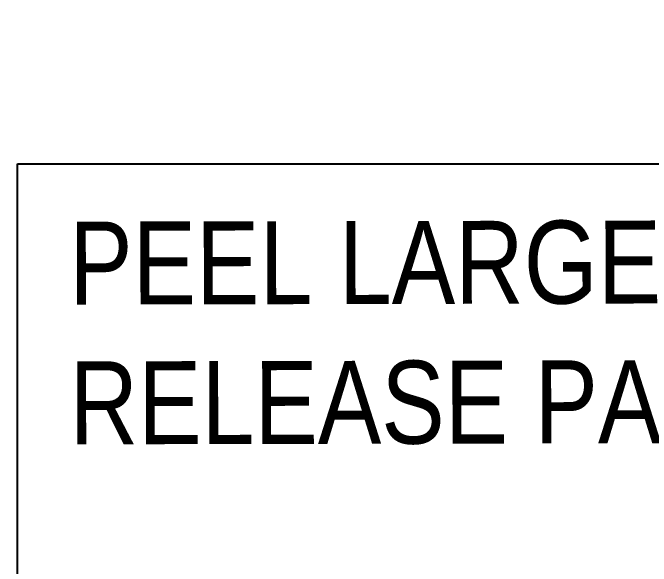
# Model space of a CAD drawing. Header units: inches. Extents: x -20.8 to 74.7, y -53.7 to 19.1.
# Drawn here: x -0.403 to 0.558, y 12.456 to 13.29 of the extents above; entities that cross this region are included whole.
import ezdxf

# ---------------------------------------------------------------- set-up
doc = ezdxf.new("R2010")
doc.units = ezdxf.units.IN
doc.header["$MEASUREMENT"] = 0
for name, color, linetype, lineweight in [('.ATI-TEXT', 7, 'Continuous', 0), ('G-ANNO-TTLB', 7, 'Continuous', 0), ('TYVEK', 7, 'Continuous', 0)]:
    doc.layers.add(name, color=color, linetype=linetype, lineweight=lineweight)

# ---------------------------------------------------------------- blocks, each defined once
blk = doc.blocks.new('Block_626')
at = {"layer": '.ATI-TEXT', "char_height": 0.2, "attachment_point": 7, "rotation": 0.1123}
for s, insert in [('\\C18;\\c0;\\FArial Narrow|b0|i0|c1;\\H0.125037;\\W0.999992;PEEL LARGEST STRIP OF', (-0.3181, 12.84805)), ('\\C18;\\c0;\\FArial Narrow|b0|i0|c1;\\H0.125037;\\W0.999992;RELEASE PAPER FIRST.', (-0.31769, 12.63744))]:
    blk.add_mtext(s, dxfattribs=dict(at, insert=insert))

msp = doc.modelspace()

# ---------------------------------------------------------------- hatches: boundary and pattern name
at = {"layer": 'G-ANNO-TTLB', "true_color": 0xb9529f, "transparency": 33554687}
h = msp.add_hatch(color=233, dxfattribs=at)
edge = h.paths.add_edge_path()
edge.add_spline(control_points=[(20.03424, -15.13455), (20.03424, -15.13455), (-20.6658, -15.13455), (-20.6658, -15.13455), (-20.6658, -15.13455), (-20.6658, 19.00075), (-20.6658, 19.00075), (-20.6658, 19.00075), (20.03424, 19.00075), (20.03424, 19.00075), (20.03424, 19.00075), (20.03424, -15.13455), (20.03424, -15.13455)], knot_values=[0, 0, 0, 0, 1, 1, 1, 2, 2, 2, 3, 3, 3, 4, 4, 4, 4], degree=3, periodic=0)
edge = h.paths.add_edge_path()
edge.add_spline(control_points=[(-20.54076, 18.87571), (-20.54076, 18.87571), (-20.54076, -15.00951), (-20.54076, -15.00951), (-20.54076, -15.00951), (19.9092, -15.00951), (19.9092, -15.00951), (19.9092, -15.00951), (19.9092, 18.87571), (19.9092, 18.87571), (19.9092, 18.87571), (-20.54076, 18.87571), (-20.54076, 18.87571)], knot_values=[0, 0, 0, 0, 1, 1, 1, 2, 2, 2, 3, 3, 3, 4, 4, 4, 4], degree=3, periodic=0)
edge.add_line((-20.54076, 18.87571), (-20.54076, 18.87571))

# ---------------------------------------------------------------- linework, layer by layer
at = {"layer": 'G-ANNO-TTLB'}
for points in [[(20.03424, -15.13455), (20.03424, -15.13455), (-20.6658, -15.13455), (-20.6658, -15.13455), (-20.6658, -15.13455), (-20.6658, 19.00075), (-20.6658, 19.00075), (-20.6658, 19.00075), (20.03424, 19.00075), (20.03424, 19.00075), (20.03424, 19.00075), (20.03424, -15.13455), (20.03424, -15.13455)], [(-20.54076, 18.87571), (-20.54076, 18.87571), (-20.54076, -15.00951), (-20.54076, -15.00951), (-20.54076, -15.00951), (19.9092, -15.00951), (19.9092, -15.00951), (19.9092, -15.00951), (19.9092, 18.87571), (19.9092, 18.87571), (19.9092, 18.87571), (-20.54076, 18.87571), (-20.54076, 18.87571)]]:
    msp.add_open_spline(points, degree=3, knots=[0, 0, 0, 0, 1, 1, 1, 2, 2, 2, 3, 3, 3, 4, 4, 4, 4], dxfattribs=at)
at = {"layer": 'TYVEK', "color": 18, "lineweight": 25, "true_color": 0x000000}
msp.add_lwpolyline([(-0.39614, 13.06186), (1.96778, 13.06186), (1.96778, 11.01279), (-0.39614, 11.01279)], close=True, dxfattribs=at)

# ---------------------------------------------------------------- block references
at = {"layer": '.ATI-TEXT'}
msp.add_blockref('Block_626', (0, 0), dxfattribs=at)

doc.saveas('drawing.dxf')
